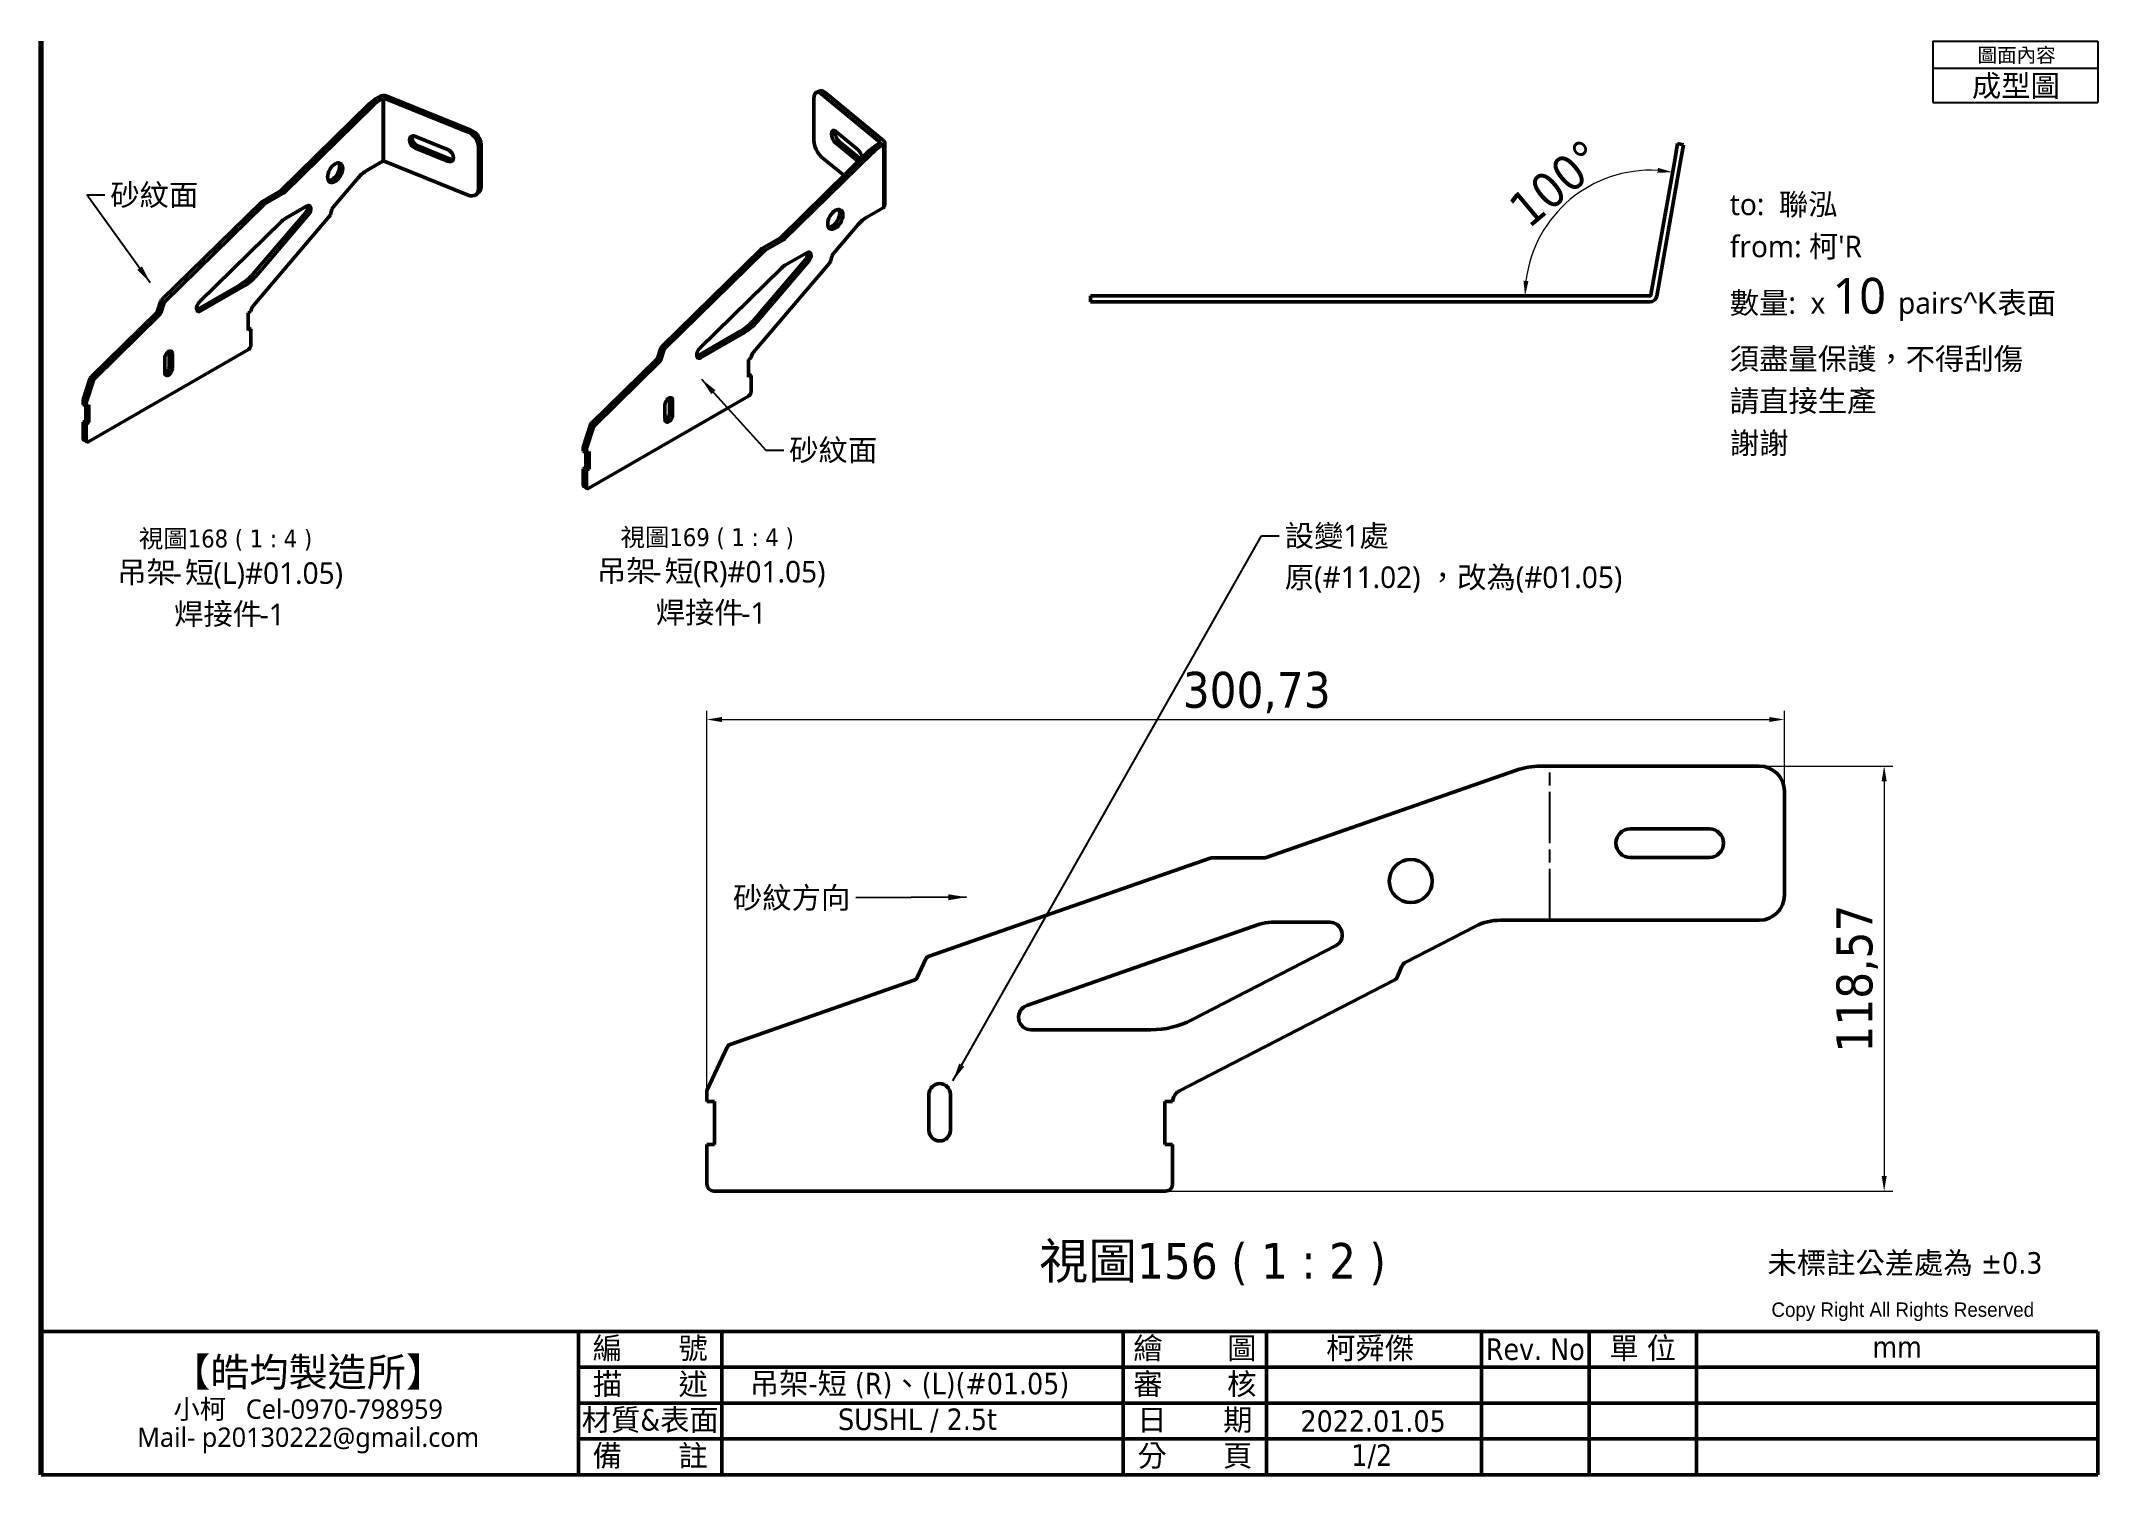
# Model space of a CAD drawing. Header units: millimetres. Extents: x 10 to 584, y 10 to 410.
import ezdxf
from ezdxf.enums import TextEntityAlignment as Align

# ---------------------------------------------------------------- set-up
doc = ezdxf.new("R2010")
doc.units = ezdxf.units.MM
doc.header["$LTSCALE"] = 2
doc.linetypes.add('CHAIN', pattern=[0.3543, 0.2362, -0.0295, 0.0591, -0.0295])
for name, color, linetype, lineweight in [('可見 (ISO)', 7, 'Continuous', 50), ('圖框 (ISO)', 7, 'Continuous', 70), ('折彎中心線 (ISO)', 7, 'CHAIN', 25), ('標註 (ISO)', 12, 'Continuous', 18), ('標題 (ISO)', 7, 'Continuous', 50), ('窄部可見 (ISO)', 7, 'Continuous', 35), ('符號 (ISO)', 7, 'Continuous', 25)]:
    doc.layers.add(name, color=color, linetype=linetype, lineweight=lineweight)
doc.styles.add('@2.0標示文字 (ISO)', font='tahoma_0.ttf')
doc.styles.add('@2.5註記文字 (ISO)', font='tahoma_0.ttf')
doc.styles.add('@3.0標示文字 (ISO)', font='tahoma_0.ttf')
doc.styles.add('文字型式111', font='Microsoft JhengHei.ttf')
doc.styles.add('文字型式117', font='segoeui_0.ttf')
doc.styles.add('標示文字 (ISO)', font='tahoma_0.ttf')
doc.styles.add('註記文字 (ISO)', font='tahoma_0.ttf')
doc.dimstyles.new('預設 (ISO)', dxfattribs={"dimscale": 2, "dimtxt": 5, "dimasz": 2.1, "dimexe": 1.2, "dimexo": 0.5, "dimgap": 0.3, "dimtad": 1, "dimrnd": 1e-08, "dimtxsty": '標示文字 (ISO)', "dimcen": 0.09, "dimdle": 3, "dimclrd": 256, "dimclre": 256, "dimclrt": 256, "dimazin": 2, "dimtfac": 1, "dimtmove": 0, "dimatfit": 3, "dimfxl": 0, "dimtolj": 1, "dimtzin": 0, "dimlwd": -1, "dimlwe": -1, "dimarcsym": 0})
doc.dimstyles.new('預設 - Method 1b (ISO)$7', dxfattribs={"dimscale": 2, "dimtxt": 3, "dimasz": 2.5, "dimexe": 3.175, "dimexo": 0, "dimgap": 0.762, "dimtad": 1, "dimtoh": 1, "dimrnd": 1e-08, "dimtxsty": '註記文字 (ISO)', "dimcen": 0.09, "dimdle": 10, "dimclrd": 256, "dimclre": 256, "dimclrt": 256, "dimazin": 2, "dimtfac": 1.166667, "dimtmove": 0, "dimatfit": 3, "dimfxl": 0, "dimtolj": 1, "dimlwd": -1, "dimlwe": -1, "dimarcsym": 0})

# ---------------------------------------------------------------- blocks, each defined once
blk = doc.blocks.new('圖框 預設圖框')
at = {"layer": '圖框 (ISO)', "flags": 128}
blk.add_lwpolyline([(5, 5), (5, 205)], dxfattribs=at)
blk = doc.blocks.new('標題欄框 KSJ-單位mm')
at = {"layer": '標題 (ISO)'}
for p, q in [((41.84, 139.37), (328.84, 139.37)), ((41.84, 130.09), (41.84, 139.37)), ((116.84, 139.37), (116.84, 119.37)), ((136.84, 139.37), (136.84, 119.37)), ((136.84, 139.37), (136.84, 119.37)), ((192.84, 139.37), (192.84, 119.37)), ((212.84, 139.37), (212.84, 119.37)), ((212.84, 139.37), (212.84, 119.37)), ((242.84, 139.37), (242.84, 119.37)), ((257.84, 139.37), (257.84, 119.37)), ((272.84, 139.37), (272.84, 119.37)), ((328.84, 133.09), (328.84, 139.37)), ((116.84, 134.37), (192.84, 134.37)), ((192.84, 134.37), (212.84, 134.37)), ((212.84, 134.37), (242.84, 134.37)), ((242.84, 134.37), (328.84, 134.37)), ((328.84, 133.09), (328.84, 119.37)), ((41.84, 119.37), (41.84, 130.09)), ((116.84, 129.37), (192.84, 129.37)), ((192.84, 129.37), (242.84, 129.37)), ((242.84, 129.37), (328.84, 129.37)), ((116.84, 124.37), (192.84, 124.37)), ((192.84, 124.37), (242.84, 124.37)), ((242.84, 124.37), (328.84, 124.37)), ((41.84, 119.37), (328.84, 119.37)), ((242.84, 119.37), (328.84, 119.37))]:
    blk.add_line(p, q, dxfattribs=at)
at = {"layer": '標題 (ISO)', "insert": (283.3, 143.41), "char_height": 2, "attachment_point": 1, "style": '註記文字 (ISO)'}
blk.add_mtext('\\f新細明體|b0|i0;\\H2.0000;Copy Right All Rights Reserved', dxfattribs=at)
at = {"layer": '標題 (ISO)', "char_height": 3, "attachment_point": 5, "style": '註記文字 (ISO)'}
for s, insert, width in [('編       號', (126.84, 136.87), 20), ('繪        圖        ', (202.84, 136.87), 20), ('Rev. No', (250.34, 136.87), 15), ('單 位 ', (265.34, 136.87), 15), ('mm', (300.84, 137.21), 56), ('描       述', (126.84, 131.87), 20), ('審        核', (202.84, 131.87), 20), ('材質&表面', (126.84, 126.87), 20), ('日       期', (202.84, 126.87), 20), ('備       註', (126.84, 121.87), 20), ('分       頁', (202.84, 121.87), 20)]:
    blk.add_mtext(s, dxfattribs=dict(at, insert=insert, width=width))
at = {"layer": '標題 (ISO)', "insert": (79.1, 129.03), "char_height": 3, "width": 74.2489, "attachment_point": 5, "line_spacing_factor": 0.871881, "style": '註記文字 (ISO)'}
blk.add_mtext('{\\fMicrosoft JhengHei|b1|i0|c136|p34;\\H1.33333x;【皓均製造所】\\P\\fMicrosoft JhengHei|b0|i0|c136|p34;\\H0.675x;小柯   \\fMicrosoft JhengHei|b0|i0|c0|p34;Cel-\\f@Microsoft JhengHei|b0|i0|c0|p34;0970-798959\\H1.40979x; \\H0.70932x;\\P\\fMicrosoft JhengHei|b0|i0|c0|p34;Mail- \\f@Microsoft JhengHei|b0|i0|c0|p34;p20130222@gmail.com\\H1.08693x; }', dxfattribs=at)
at = {"layer": '標題 (ISO)', "style": '註記文字 (ISO)'}
for tag, p in [('請輸入編號', (164.84, 136.87)), ('請輸入審核人員', (227.84, 131.87)), ('(變更序號)輸入1', (250.34, 131.87)), ('變更的日期1', (265.34, 131.87)), ('設計變更的內容1', (300.84, 131.87)), ('(變更序號)輸入2', (250.34, 126.87)), ('變更的日期2', (265.34, 126.87)), ('設計變更的內容2', (300.84, 126.87)), ('請輸入備註', (164.84, 121.87)), ('(變更序號)輸入3', (250.34, 121.87)), ('變更的日期3', (265.34, 121.87)), ('設計變更的內容3', (300.84, 121.87))]:
    blk.add_attdef(tag, text='', height=3, dxfattribs=at).set_placement(p, align=Align.MIDDLE_CENTER)
for tag, p in [('請輸入繪圖人員_001', (221.16, 135.53)), ('請輸入描述_001', (140.73, 130.6)), ('請輸入材質&表面處理_001', (153.05, 125.62)), ('請輸入日期_001', (217.58, 125.37)), ('請輸入分頁_001', (224.67, 120.62))]:
    blk.add_attdef(tag, p, '', height=3, dxfattribs=at)
blk = doc.blocks.new('表格1')
at = {"layer": '符號 (ISO)'}
for p, q in [((268.95, 205), (292, 205)), ((268.95, 205), (268.95, 201.22)), ((292, 205), (292, 201.22)), ((268.95, 201.22), (292, 201.22)), ((268.95, 201.22), (268.95, 196.44)), ((292, 201.22), (292, 196.44)), ((268.95, 196.44), (292, 196.44))]:
    blk.add_line(p, q, dxfattribs=at)
at = {"layer": '符號 (ISO)', "attachment_point": 7}
for s, insert, char_height, style in [('圖面內容', (275.21, 201.83), 2, '@2.0標示文字 (ISO)'), ('成型圖', (274.42, 196.92), 3, '@3.0標示文字 (ISO)')]:
    blk.add_mtext(s, dxfattribs=dict(at, insert=insert, char_height=char_height, style=style))
blk = doc.blocks.new('*D11')
at = {"layer": 'Defpoints', "color": 0}
for p in [(465.91, 376.8), (445.33, 371.12), (341.39, 338.91), (459.23, 338.91)]:
    blk.add_point(p, dxfattribs=at)
at = {"layer": '標註 (ISO)'}
blk.add_line((342.39, 338.91), (426.54, 338.91), dxfattribs=at)
blk.add_arc((459.23, 338.91), 35.09, 86.86251, 173.13749, dxfattribs=at)
for points in [[(461.23, 374.64), (461.07, 373.25), (465.32, 373.46)], [(425.09, 343.06), (423.69, 343.14), (424.14, 338.91)]]:
    blk.add_solid(points, dxfattribs=at)
at = {"layer": '標註 (ISO)', "insert": (429.59, 374.22), "char_height": 10, "attachment_point": 2, "rotation": 40, "style": '標示文字 (ISO)'}
blk.add_mtext('\\A1;100°', dxfattribs=at)
blk = doc.blocks.new('*D12')
at = {"layer": 'Defpoints', "color": 0}
for p in [(496.51, 220.74), (496.51, 200.73), (195.78, 116.83)]:
    blk.add_point(p, dxfattribs=at)
at = {"layer": '標註 (ISO)'}
for p, q in [((195.78, 117.83), (195.78, 223.14)), ((199.98, 220.74), (492.31, 220.74)), ((496.51, 201.73), (496.51, 223.14))]:
    blk.add_line(p, q, dxfattribs=at)
for points in [[(199.98, 221.44), (199.98, 220.04), (195.78, 220.74)], [(492.31, 221.44), (492.31, 220.04), (496.51, 220.74)]]:
    blk.add_solid(points, dxfattribs=at)
at = {"layer": '標註 (ISO)', "insert": (349.25, 234.03), "char_height": 10, "attachment_point": 2, "style": '標示文字 (ISO)'}
blk.add_mtext('\\A1;300,73', dxfattribs=at)
blk = doc.blocks.new('*D13')
at = {"layer": 'Defpoints', "color": 0}
for p in [(489.51, 207.73), (323.78, 89.16), (524.36, 89.16)]:
    blk.add_point(p, dxfattribs=at)
at = {"layer": '標註 (ISO)'}
for p, q in [((490.51, 207.73), (526.76, 207.73)), ((524.36, 203.53), (524.36, 93.36)), ((324.78, 89.16), (526.76, 89.16))]:
    blk.add_line(p, q, dxfattribs=at)
for points in [[(523.66, 203.53), (525.06, 203.53), (524.36, 207.73)], [(523.66, 93.36), (525.06, 93.36), (524.36, 89.16)]]:
    blk.add_solid(points, dxfattribs=at)
at = {"layer": '標註 (ISO)', "insert": (511.05, 148.45), "char_height": 10, "attachment_point": 2, "rotation": 90, "style": '標示文字 (ISO)'}
blk.add_mtext('\\A1;118,57', dxfattribs=at)

msp = doc.modelspace()

# ---------------------------------------------------------------- linework, layer by layer
at = {"layer": '可見 (ISO)'}
for p, q in [((226.384, 395.705), (227.408, 396.119)), ((101.615, 392.465), (76.902, 368.248)), ((102.499, 391.954), (77.786, 367.737)), ((104.513, 394.593), (103.943, 394.264)), ((105.397, 394.083), (104.827, 393.754)), ((129.187, 384.611), (105.717, 394.099)), ((129.904, 385.203), (106.434, 394.69)), ((225.689, 382.276), (225.689, 394.115)), ((227.696, 395.318), (244.13, 381.768)), ((228.72, 395.732), (245.154, 382.182)), ((238.021, 379.661), (231.711, 384.863)), ((114.442, 383.428), (123.453, 379.785)), ((123.453, 376.519), (114.442, 380.162)), ((124.17, 377.11), (115.159, 380.753)), ((132.054, 368.755), (132.054, 380.595)), ((132.771, 369.347), (132.771, 381.186)), ((241.203, 379.454), (216.491, 355.237)), ((242.087, 378.944), (217.375, 354.727)), ((231.711, 381.597), (238.021, 376.395)), ((232.735, 382.011), (238.751, 377.051)), ((244.102, 381.583), (243.531, 381.254)), ((244.986, 381.073), (244.415, 380.743)), ((245.425, 364.13), (245.425, 381.685)), ((465.908, 376.803), (466.718, 381.399)), ((466.718, 381.399), (468.359, 381.11)), ((467.549, 376.514), (468.359, 381.11)), ((100.895, 373.929), (105.397, 376.528)), ((105.717, 376.545), (129.187, 367.057)), ((234.094, 372.488), (227.696, 377.763)), ((465.908, 376.803), (459.274, 339.182)), ((467.549, 376.514), (460.915, 338.893)), ((76.728, 368.113), (71.538, 365.116)), ((77.612, 367.602), (72.422, 364.606)), ((91.5, 363.687), (98.47, 371.85)), ((132.13, 367.805), (131.413, 367.214)), ((71.364, 364.981), (43.637, 337.81)), ((72.247, 364.471), (44.521, 337.3)), ((83.744, 362.115), (69.573, 345.516)), ((78.304, 360.654), (84.062, 363.978)), ((90.721, 361.588), (91.172, 363.088)), ((240.484, 360.919), (244.986, 363.518)), ((54.185, 337.259), (77.14, 359.754)), ((69.229, 336.223), (90.43, 361.056)), ((84.628, 361.605), (70.457, 345.006)), ((231.089, 350.677), (238.058, 358.84)), ((210.952, 351.971), (183.225, 324.8)), ((211.836, 351.461), (184.109, 324.289)), ((216.316, 355.102), (211.127, 352.106)), ((217.2, 354.592), (212.01, 351.596)), ((217.893, 347.643), (223.65, 350.967)), ((193.774, 324.249), (216.728, 346.743)), ((208.818, 323.212), (230.018, 348.045)), ((223.332, 349.105), (209.161, 332.506)), ((224.216, 348.595), (210.045, 331.995)), ((230.31, 348.577), (230.76, 350.077)), ((65.53, 342.051), (53.709, 335.227)), ((66.413, 341.541), (54.593, 334.716)), ((302.815, 338.907), (302.908, 338.907)), ((302.815, 338.907), (302.815, 337.24)), ((306.592, 338.907), (302.908, 338.907)), ((306.592, 338.907), (307.169, 338.907)), ((341.393, 338.907), (307.169, 338.907)), ((341.97, 338.907), (341.393, 338.907)), ((343.579, 338.907), (341.97, 338.907)), ((343.579, 338.907), (344.156, 338.907)), ((396.438, 338.907), (344.156, 338.907)), ((396.438, 338.907), (396.767, 338.907)), ((406.553, 338.907), (396.767, 338.907)), ((406.882, 338.907), (406.553, 338.907)), ((453.48, 338.907), (406.882, 338.907)), ((453.48, 338.907), (457.87, 338.907)), ((458.946, 338.907), (457.87, 338.907)), ((42.171, 334.212), (24.021, 316.426)), ((43.055, 333.702), (24.905, 315.916)), ((43.331, 337.314), (42.477, 334.709)), ((44.214, 336.804), (43.361, 334.198)), ((67.798, 334.175), (68.558, 334.614)), ((67.798, 329.276), (67.798, 334.175)), ((68.558, 334.564), (68.515, 334.589)), ((68.558, 334.614), (68.558, 334.564)), ((302.815, 337.24), (302.908, 337.24)), ((306.592, 337.24), (302.908, 337.24)), ((306.592, 337.24), (307.169, 337.24)), ((341.393, 337.24), (307.169, 337.24)), ((341.97, 337.24), (341.393, 337.24)), ((343.579, 337.24), (341.97, 337.24)), ((343.579, 337.24), (344.156, 337.24)), ((396.438, 337.24), (344.156, 337.24)), ((396.438, 337.24), (396.767, 337.24)), ((406.553, 337.24), (396.767, 337.24)), ((406.882, 337.24), (406.553, 337.24)), ((453.48, 337.24), (406.882, 337.24)), ((453.48, 337.24), (457.87, 337.24)), ((458.946, 337.24), (457.87, 337.24)), ((68.558, 329.715), (67.798, 330.154)), ((68.558, 329.715), (67.798, 329.276)), ((68.558, 325.225), (68.558, 329.715)), ((205.118, 329.041), (193.297, 322.216)), ((206.002, 328.531), (194.181, 321.706)), ((23.303, 298.28), (67.851, 324)), ((44.516, 317.468), (44.516, 321.55)), ((45.754, 323.285), (45.754, 319.203)), ((46.638, 322.775), (46.638, 318.693)), ((182.919, 324.304), (182.066, 321.698)), ((183.803, 323.793), (182.95, 321.188)), ((207.386, 321.165), (208.146, 321.604)), ((208.103, 321.579), (208.146, 321.554)), ((208.146, 321.604), (208.146, 321.554)), ((23.715, 315.93), (21.762, 309.965)), ((181.76, 321.202), (163.61, 303.416)), ((182.644, 320.692), (164.494, 302.905)), ((207.386, 316.266), (207.386, 321.165)), ((207.386, 317.144), (208.146, 316.705)), ((208.146, 316.705), (207.386, 316.266)), ((208.146, 312.214), (208.146, 316.705)), ((24.599, 315.42), (22.646, 309.455)), ((162.892, 285.27), (207.439, 310.989)), ((185.342, 310.275), (185.342, 306.192)), ((21.712, 309.677), (21.712, 308.588)), ((22.596, 308.078), (21.712, 308.588)), ((22.472, 308.15), (22.472, 304.128)), ((22.596, 309.167), (22.596, 308.078)), ((22.596, 308.078), (23.356, 308.517)), ((23.356, 308.517), (23.356, 303.618)), ((184.105, 304.457), (184.105, 308.54)), ((186.226, 309.765), (186.226, 305.682)), ((22.472, 304.128), (21.712, 303.689)), ((22.596, 303.179), (21.712, 303.689)), ((21.712, 303.689), (21.712, 299.199)), ((21.919, 298.741), (22.803, 298.231)), ((23.356, 303.618), (22.472, 304.128)), ((23.356, 303.618), (22.596, 303.179)), ((22.596, 303.179), (22.596, 298.688)), ((163.304, 302.92), (161.35, 296.954)), ((164.188, 302.409), (162.234, 296.444)), ((161.301, 296.667), (161.301, 295.578)), ((161.301, 295.578), (162.185, 295.068)), ((162.061, 295.139), (162.061, 291.118)), ((162.185, 296.157), (162.185, 295.068)), ((162.185, 295.068), (162.945, 295.507)), ((162.945, 295.507), (162.945, 290.608)), ((162.061, 291.118), (161.301, 290.679)), ((161.301, 290.679), (161.301, 286.188)), ((161.301, 290.679), (162.185, 290.169)), ((162.061, 291.118), (162.945, 290.608)), ((162.945, 290.608), (162.185, 290.169)), ((162.185, 290.169), (162.185, 285.678)), ((161.508, 285.73), (162.392, 285.22)), ((489.513, 207.733), (428.364, 207.733)), ((421.779, 206.618), (351.882, 182.247)), ((496.513, 171.733), (496.513, 200.733)), ((453.513, 190.233), (475.513, 190.233)), ((336.216, 182.08), (257.792, 154.736)), ((351.388, 182.164), (336.71, 182.164)), ((475.513, 182.233), (453.513, 182.233)), ((285.129, 140.968), (350.054, 163.606)), ((353.346, 164.164), (369.631, 164.164)), ((390.671, 152.932), (410.383, 163.072)), ((417.245, 164.733), (489.513, 164.733)), ((371.232, 157.551), (331.151, 136.933)), ((256.927, 153.954), (254.513, 148.778)), ((388.467, 148.891), (389.742, 151.928)), ((253.648, 147.996), (202.312, 130.096)), ((327.679, 117.154), (387.643, 148)), ((319.715, 134.164), (286.281, 134.164)), ((201.446, 129.314), (195.921, 117.465)), ((195.78, 116.831), (195.78, 114.164)), ((257.78, 106.164), (257.78, 116.164)), ((263.78, 116.164), (263.78, 106.164)), ((195.78, 114.164), (197.93, 114.164)), ((197.93, 114.164), (197.93, 102.164)), ((323.63, 102.164), (323.63, 114.164)), ((323.63, 114.164), (325.78, 114.164)), ((325.78, 114.164), (325.78, 114.041)), ((197.93, 102.164), (195.78, 102.164)), ((195.78, 102.164), (195.78, 91.164)), ((325.78, 102.164), (323.63, 102.164)), ((325.78, 91.164), (325.78, 102.164)), ((197.78, 89.164), (323.78, 89.164))]:
    msp.add_line(p, q, dxfattribs=at)
msp.add_circle((392.239, 175.667), 6, dxfattribs=at)
for centre, radius, start, end in [((458.946, 339.24), 0.333, 270, 350), ((458.946, 339.24), 2, 270, 350), ((428.364, 187.733), 20, 90, 109.222142), ((489.513, 200.733), 7, 0, 90), ((453.513, 186.233), 4, 90, 270), ((475.513, 186.233), 4, 270, 90), ((336.71, 180.664), 1.5, 90, 109.222142), ((351.388, 183.664), 1.5, 270, 289.222142), ((489.513, 171.733), 7, 270, 0), ((353.346, 154.164), 10, 90, 109.222142), ((369.631, 160.664), 3.5, 297.222142, 90), ((417.245, 149.733), 15, 90, 117.222142), ((258.286, 153.32), 1.5, 109.222142, 155), ((391.586, 151.153), 2, 117.222142, 157.222142), ((253.154, 149.412), 1.5, 289.222142, 335), ((386.831, 149.578), 1.775, 297.222142, 337.222142), ((286.281, 137.664), 3.5, 109.222142, 270), ((319.715, 159.164), 25, 270, 297.222142), ((202.806, 128.68), 1.5, 109.222142, 155), ((197.28, 116.831), 1.5, 155, 180), ((260.78, 116.164), 3, 0, 180), ((329.28, 114.041), 3.5, 117.222142, 180), ((260.78, 106.164), 3, 180, 0), ((197.78, 91.164), 2, 180, 270), ((323.78, 91.164), 2, 270, 0)]:
    msp.add_arc(centre, radius, start, end, dxfattribs=at)
for centre, major_axis, ratio, start_param, end_param in [((228.72, 392.874), (-1.312, 3.245), 0.4683232, 5.5710674, 6.2831853), ((103.943, 386.099), (-5, -8.66), 0.5773503, 3.9269908, 4.2624805), ((104.827, 385.589), (-5, -8.66), 0.5773503, 3.9269908, 4.2624805), ((105.574, 393.981), (-1.5, 0), 0.5773503, 4.1015237, 5.4977871), ((105.574, 393.981), (-0.25, 0), 0.5773503, 4.1015237, 5.4977871), ((227.696, 392.46), (-1.312, 3.245), 0.4683232, 5.5710674, 7.1418637), ((129.187, 381.754), (-2.227, 2.7), 0.6688348, 3.8231013, 5.3938976), ((129.904, 382.345), (-2.227, 2.7), 0.6688348, 3.8231013, 5.3938976), ((231.711, 383.23), (-0.75, 1.854), 0.4683232, 5.5710674, 8.71266), ((232.735, 383.644), (0.75, -1.854), 0.4683232, 3.7721252, 5.5710674), ((114.442, 381.795), (-1.272, 1.543), 0.6688348, 5.3938976, 8.5354903), ((115.159, 382.386), (-1.272, 1.543), 0.6688348, 0.3547375, 2.2523049), ((123.453, 378.152), (1.272, -1.543), 0.6688348, 5.3938976, 8.5354903), ((227.696, 380.621), (-1.312, 3.245), 0.4683232, 0.8586784, 2.4294747), ((238.021, 378.028), (-0.75, 1.854), 0.4683232, 4.2062621, 5.5710674), ((243.531, 373.089), (-5, -8.66), 0.5773503, 3.9269908, 4.2624805), ((244.415, 372.578), (-5, -8.66), 0.5773503, 3.9269908, 4.2624805), ((243.925, 381.685), (0.25, 0), 0.5773503, 5.4977871, 6.8940505), ((243.925, 381.685), (1.5, 0), 0.5773503, 5.4977871, 6.8940505), ((91.171, 373.799), (1.5, 2.598), 0.5773503, 3.4406587, 5.9841193), ((100.895, 367.806), (3.75, 6.495), 0.5773503, 0.7853982, 1.2605142), ((105.574, 376.426), (0.25, 0), 0.5773503, 0.9599311, 2.3561945), ((124.17, 378.743), (1.272, -1.543), 0.6688348, 5.3938976, 5.9284478), ((238.021, 378.028), (0.75, -1.854), 0.4683232, 5.5710674, 5.6000371), ((76.728, 368.725), (-0.375, -0.65), 0.5773503, 0.7853982, 1.1208878), ((77.612, 368.215), (-0.375, -0.65), 0.5773503, 0.7853982, 1.1208878), ((129.187, 369.914), (2.227, -2.7), 0.6688348, 5.3938976, 6.9646939), ((129.904, 370.506), (2.227, -2.7), 0.6688348, 0, 0.6815086), ((71.538, 364.504), (-0.375, -0.65), 0.5773503, 3.9269908, 4.2624805), ((72.422, 363.994), (-0.375, -0.65), 0.5773503, 3.9269908, 4.2624805), ((83.178, 363.059), (-0.875, -1.516), 0.5773503, 1.2605142, 2.6121223), ((84.062, 362.549), (0.875, 1.516), 0.5773503, 4.4021068, 7.0685835), ((91.824, 363.148), (0.5, 0.866), 0.5773503, 1.2605142, 1.9586459), ((230.759, 360.789), (1.5, 2.598), 0.5773503, 3.4406587, 5.9841193), ((243.925, 364.13), (1.5, 0), 0.5773503, 5.4977871, 6.2831853), ((78.304, 356.571), (2.5, 4.33), 0.5773503, 0.7853982, 1.1208878), ((90.143, 361.534), (0.444, 0.768), 0.5773503, 4.4021068, 5.1002385), ((240.484, 354.795), (3.75, 6.495), 0.5773503, 0.7853982, 1.2605142), ((211.127, 351.494), (-0.375, -0.65), 0.5773503, 3.9269908, 4.2624805), ((212.01, 350.983), (-0.375, -0.65), 0.5773503, 3.9269908, 4.2624805), ((216.316, 355.715), (-0.375, -0.65), 0.5773503, 0.7853982, 1.1208878), ((217.2, 355.204), (-0.375, -0.65), 0.5773503, 0.7853982, 1.1208878), ((222.766, 350.049), (-0.875, -1.516), 0.5773503, 1.2605142, 2.6121223), ((223.65, 349.538), (0.875, 1.516), 0.5773503, 4.4021068, 7.0685835), ((231.412, 350.137), (0.5, 0.866), 0.5773503, 1.2605142, 1.9586459), ((65.53, 352.258), (-6.25, -10.825), 0.5773503, 0.7853982, 1.2605142), ((66.413, 351.747), (-6.25, -10.825), 0.5773503, 0.7853982, 1.2605142), ((217.893, 343.561), (2.5, 4.33), 0.5773503, 0.7853982, 1.1208878), ((229.731, 348.524), (0.444, 0.768), 0.5773503, 4.4021068, 5.1002385), ((41.997, 334.69), (-0.375, -0.65), 0.5773503, 1.1208878, 1.9198622), ((42.881, 334.18), (-0.375, -0.65), 0.5773503, 1.1208878, 1.9198622), ((43.811, 337.333), (-0.375, -0.65), 0.5773503, 4.2624805, 5.0614548), ((44.695, 336.822), (-0.375, -0.65), 0.5773503, 4.2624805, 5.0614548), ((54.593, 336.145), (-0.875, -1.516), 0.5773503, 4.2624805, 7.0685835), ((53.709, 336.656), (-0.875, -1.516), 0.5773503, 0.5294703, 0.7853982), ((69.795, 335.279), (0.875, 1.516), 0.5773503, 1.2605142, 2.3561945), ((205.118, 339.247), (-6.25, -10.825), 0.5773503, 0.7853982, 1.2605142), ((206.002, 338.737), (-6.25, -10.825), 0.5773503, 0.7853982, 1.2605142), ((45.577, 322.163), (0.75, 1.299), 0.5773503, 5.4977871, 8.6393798), ((44.693, 322.673), (-0.75, -1.299), 0.5773503, 2.3561945, 2.5114554), ((67.851, 324.816), (0.5, 0.866), 0.5773503, 3.9269908, 5.4977871), ((181.585, 321.679), (-0.375, -0.65), 0.5773503, 1.1208878, 1.9198622), ((183.4, 324.322), (-0.375, -0.65), 0.5773503, 4.2624805, 5.0614548), ((184.284, 323.812), (-0.375, -0.65), 0.5773503, 4.2624805, 5.0614548), ((194.181, 323.135), (-0.875, -1.516), 0.5773503, 4.2624805, 7.0685835), ((193.297, 323.645), (-0.875, -1.516), 0.5773503, 0.5294703, 0.7853982), ((209.384, 322.268), (0.875, 1.516), 0.5773503, 1.2605142, 2.3561945), ((24.196, 315.949), (-0.375, -0.65), 0.5773503, 4.2624805, 5.0614548), ((25.08, 315.439), (-0.375, -0.65), 0.5773503, 4.2624805, 5.0614548), ((45.577, 318.08), (-0.75, -1.299), 0.5773503, 5.4977871, 8.6393798), ((44.693, 318.591), (-0.75, -1.299), 0.5773503, 0.6301372, 2.3561945), ((182.469, 321.169), (-0.375, -0.65), 0.5773503, 1.1208878, 1.9198622), ((22.242, 309.984), (-0.375, -0.65), 0.5773503, 5.0614548, 5.4977871), ((185.165, 309.152), (0.75, 1.299), 0.5773503, 5.4977871, 8.6393798), ((184.282, 309.663), (-0.75, -1.299), 0.5773503, 2.3561945, 2.5114554), ((207.439, 311.806), (0.5, 0.866), 0.5773503, 3.9269908, 5.4977871), ((23.126, 309.473), (-0.375, -0.65), 0.5773503, 5.0614548, 5.4977871), ((185.165, 305.07), (-0.75, -1.299), 0.5773503, 5.4977871, 8.6393798), ((184.282, 305.58), (-0.75, -1.299), 0.5773503, 0.6301372, 2.3561945), ((22.419, 299.607), (-0.5, -0.866), 0.5773503, 5.4977871, 6.2831853), ((23.303, 299.097), (-0.5, -0.866), 0.5773503, 5.4977871, 7.0685835), ((163.784, 302.938), (-0.375, -0.65), 0.5773503, 4.2624805, 5.0614548), ((164.668, 302.428), (-0.375, -0.65), 0.5773503, 4.2624805, 5.0614548), ((161.831, 296.973), (-0.375, -0.65), 0.5773503, 5.0614548, 5.4977871), ((162.715, 296.463), (-0.375, -0.65), 0.5773503, 5.0614548, 5.4977871), ((162.008, 286.597), (-0.5, -0.866), 0.5773503, 5.4977871, 6.2831853), ((162.892, 286.086), (-0.5, -0.866), 0.5773503, 5.4977871, 7.0685835)]:
    msp.add_ellipse(centre, major_axis=major_axis, ratio=ratio, start_param=start_param, end_param=end_param, dxfattribs=at)
for centre in [(92.055, 373.289), (231.643, 360.278)]:
    msp.add_ellipse(centre, major_axis=(1.5, 2.598), ratio=0.5773503, dxfattribs=at)
at = {"layer": '折彎中心線 (ISO)', "ltscale": 30.341518}
msp.add_line((431.094, 164.733), (431.094, 207.733), dxfattribs=at)
at = {"layer": '窄部可見 (ISO)'}
for p, q in [((102.499, 391.954), (101.615, 392.465)), ((104.827, 393.754), (103.943, 394.264)), ((105.397, 376.528), (105.397, 394.083)), ((105.717, 376.545), (105.717, 394.099)), ((227.696, 395.318), (228.72, 395.732)), ((129.187, 384.611), (129.904, 385.203)), ((114.442, 380.162), (115.159, 380.753)), ((132.054, 380.595), (132.771, 381.186)), ((231.711, 381.597), (232.735, 382.011)), ((241.203, 379.454), (242.087, 378.944)), ((243.531, 381.254), (244.415, 380.743)), ((244.13, 381.602), (244.13, 381.768)), ((244.986, 381.073), (244.986, 363.518)), ((123.453, 376.519), (124.17, 377.11)), ((238.021, 376.395), (238.124, 376.436)), ((77.612, 367.602), (76.728, 368.113)), ((77.786, 367.737), (76.902, 368.248)), ((132.054, 368.755), (132.771, 369.347)), ((72.247, 364.471), (71.364, 364.981)), ((72.422, 364.606), (71.538, 365.116)), ((84.628, 361.605), (83.744, 362.115)), ((210.952, 351.971), (211.836, 351.461)), ((211.127, 352.106), (212.01, 351.596)), ((216.316, 355.102), (217.2, 354.592)), ((216.491, 355.237), (217.375, 354.727)), ((70.457, 345.006), (69.573, 345.516)), ((223.332, 349.105), (224.216, 348.595)), ((66.413, 341.541), (65.53, 342.051)), ((43.055, 333.702), (42.171, 334.212)), ((43.361, 334.198), (42.477, 334.709)), ((44.214, 336.804), (43.331, 337.314)), ((44.521, 337.3), (43.637, 337.81)), ((54.593, 334.716), (53.709, 335.227)), ((205.118, 329.041), (206.002, 328.531)), ((209.161, 332.506), (210.045, 331.995)), ((46.638, 322.775), (45.754, 323.285)), ((182.066, 321.698), (182.95, 321.188)), ((182.919, 324.304), (183.803, 323.793)), ((183.225, 324.8), (184.109, 324.289)), ((193.297, 322.216), (194.181, 321.706)), ((24.599, 315.42), (23.715, 315.93)), ((24.905, 315.916), (24.021, 316.426)), ((46.638, 318.693), (45.754, 319.203)), ((181.76, 321.202), (182.644, 320.692)), ((22.646, 309.455), (21.762, 309.965)), ((185.342, 310.275), (186.226, 309.765)), ((22.596, 309.167), (21.712, 309.677)), ((185.342, 306.192), (186.226, 305.682)), ((22.596, 298.688), (21.712, 299.199)), ((163.304, 302.92), (164.188, 302.409)), ((163.61, 303.416), (164.494, 302.905)), ((161.301, 296.667), (162.185, 296.157)), ((161.35, 296.954), (162.234, 296.444)), ((161.301, 286.188), (162.185, 285.678))]:
    msp.add_line(p, q, dxfattribs=at)

# ---------------------------------------------------------------- block references
at = {"xscale": 2, "yscale": 2, "zscale": 2}
for name in ['圖框 預設圖框', '表格1']:
    msp.add_blockref(name, (0, 0), dxfattribs=at)
msp.add_blockref('標題欄框 KSJ-單位mm', (-73.689, -228.731), dxfattribs=at).add_auto_attribs({'請輸入描述_001': '吊架-短 (R)、(L)(#01.05)', '請輸入材質&表面處理_001': 'SUSHL / 2.5t', '請輸入繪圖人員_001': '柯舜傑', '請輸入日期_001': '2022.01.05', '請輸入分頁_001': '1/2'})

# ---------------------------------------------------------------- texts
at = {"layer": '符號 (ISO)', "char_height": 6, "style": '註記文字 (ISO)'}
for s, insert, width, attachment_point in [('\\f微軟正黑體|b0|i0;\\H6.0000;砂紋面', (29.318, 370.088), 23.79399, 1), ('\\f微軟正黑體|b0|i0;\\H6.0000;砂紋面', (218.796, 298.91), 23.79399, 1), ('\\f微軟正黑體|b0|i0;\\H6.0000;砂紋方向', (235.832, 174.014), 31.72533, 3), ('未標註公差處為 ±0.3', (491.796, 72.125), 111.61558, 1)]:
    msp.add_mtext(s, dxfattribs=dict(at, insert=insert, width=width, attachment_point=attachment_point))
at = {"layer": '符號 (ISO)', "char_height": 6, "attachment_point": 1, "style": '註記文字 (ISO)'}
for s, insert, width, line_spacing_factor in [("{\\fMicrosoft JhengHei|b0|i0|c0|p34;\\H1x;to:  \\fMicrosoft JhengHei|b0|i0|c136|p34;聯泓\\P\\fMicrosoft JhengHei|b0|i0|c0|p34;from: \\fMicrosoft JhengHei|b0|i0|c136|p34;柯\\fMicrosoft JhengHei|b0|i0|c0|p34;'R\\P\\fMicrosoft JhengHei|b0|i0|c136|p34;數量\\fMicrosoft JhengHei|b0|i0|c0|p34;:  x \\H1.66667x;10 \\H0.6x;pairs\\fArial|b0|i0|c0|p34;^K\\fMicrosoft JhengHei|b1|i0|c136|p34;表面須盡量保護，不得刮傷\\fMicrosoft JhengHei|b0|i0|c0|p34;\\P\\fMicrosoft JhengHei|b0|i0|c136|p34;請直接生產\\P謝謝}", (481.27, 367.465), 95.17597, 1.174986), ('\\f微軟正黑體|b0|i0;\\H6.0000;設變1處\\P原(#11.02) ，改為(#01.05)', (357.077, 275.006), 94.4601, 1.156934)]:
    msp.add_mtext(s, dxfattribs=dict(at, insert=insert, width=width, line_spacing_factor=line_spacing_factor))
at = {"layer": '符號 (ISO)', "attachment_point": 7}
for s, insert, char_height, style in [('視圖168 ( 1 : 4 )', (37.274, 267.825), 5, '@2.5註記文字 (ISO)'), ('視圖169 ( 1 : 4 )', (171.699, 268.208), 5, '@2.5註記文字 (ISO)'), ('吊架', (31.216, 258.184), 6, '文字型式111'), ('短', (50.138, 258.225), 6, '文字型式111'), ('(L)#01.05)', (58.103, 257.258), 6, '文字型式117'), ('吊架', (165.096, 258.567), 6, '文字型式111'), ('短', (184.017, 258.609), 6, '文字型式111'), ('(R)#01.05)', (191.982, 257.641), 6, '文字型式117'), ('-', (46.757, 258.622), 6, '文字型式117'), ('-', (180.637, 259.005), 6, '文字型式117'), ('焊接件', (47.109, 246.558), 6, '文字型式111'), ('-1', (70.98, 247.053), 6, '文字型式117'), ('焊接件', (181.534, 246.941), 6, '文字型式111'), ('-1', (205.405, 247.436), 6, '文字型式117'), ('視圖156 ( 1 : 2 )', (288.568, 62.887), 10, '標示文字 (ISO)')]:
    msp.add_mtext(s, dxfattribs=dict(at, insert=insert, char_height=char_height, style=style))

# ---------------------------------------------------------------- dimensions: what is measured, and where the dimension line sits
at = {"layer": '標註 (ISO)'}
dim = msp.add_angular_dim_3p(base=(445.328, 371.125), center=(459.225, 338.907), p1=(465.908, 376.803), p2=(341.393, 338.907), dimstyle='預設 (ISO)', override={"dimgap": 0.3, "dimse1": 1, "dimadec": 2, "dimtol": 0, "dimlim": 0, "dimtp": 0, "dimtm": 0, "dimtdec": 2}, dxfattribs=at)
dim.commit()
dim.dimension.update_dxf_attribs({"geometry": '*D11', "text_midpoint": (436.672, 365.785), "dimtype": 165})
for base, p1, p2, angle, picture, middle in [((496.513, 220.739), (195.78, 116.831), (496.513, 200.733), 180, '*D12', (349.253, 220.739)), ((524.364, 89.164), (489.513, 207.733), (323.78, 89.164), 90, '*D13', (524.364, 148.448))]:
    dim = msp.add_linear_dim(base=base, p1=p1, p2=p2, angle=angle, dimstyle='預設 (ISO)', override={"dimgap": 0.3, "dimdec": 2, "dimtol": 0, "dimlim": 0, "dimtp": 0, "dimtm": 0, "dimtdec": 2, "dimtofl": 0, "dimatfit": 1}, dxfattribs=at)
    dim.commit()
    dim.dimension.update_dxf_attribs({"geometry": picture, "text_midpoint": middle, "dimtype": 160})

# ---------------------------------------------------------------- leaders
at = {"layer": '符號 (ISO)', "annotation_type": 0, "has_hookline": 1}
for points, hookline_direction, text_width in [([(40.416, 342.606), (22.794, 367.088), (27.794, 367.088)], 0, 22.799), ([(194.267, 315.735), (212.272, 295.91), (217.272, 295.91)], 0, 22.799), ([(264.467, 119.968), (350.553, 272.006), (355.553, 272.006)], 0, 93.393), ([(268.208, 171.17), (237.356, 171.014)], 1, 30.383)]:
    msp.add_leader(points, dimstyle='預設 - Method 1b (ISO)$7', override={"dimtad": 0}, dxfattribs=dict(at, hookline_direction=hookline_direction, text_width=text_width))

doc.saveas('drawing.dxf')
